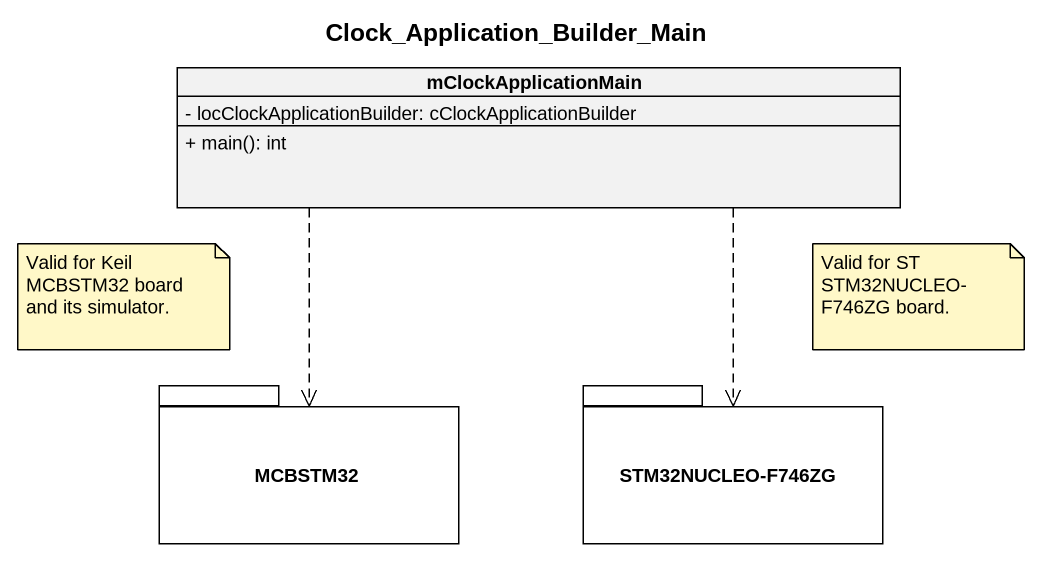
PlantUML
@startuml
title Clock_Application_Builder_Main
hide circle
hide empty members
skinparam classAttributeIconSize 0
class mClockApplicationMain {
  - locClockApplicationBuilder: cClockApplicationBuilder
  + main(): int
}
package MCBSTM32 {
}
package "STM32NUCLEO-F746ZG" as STM32NUCLEO_F746ZG {
}
mClockApplicationMain ..> MCBSTM32
mClockApplicationMain ..> STM32NUCLEO_F746ZG
note as N1
  Valid for Keil MCBSTM32 board and its simulator.
end note
note as N2
  Valid for ST STM32NUCLEO-F746ZG board.
end note
@enduml
